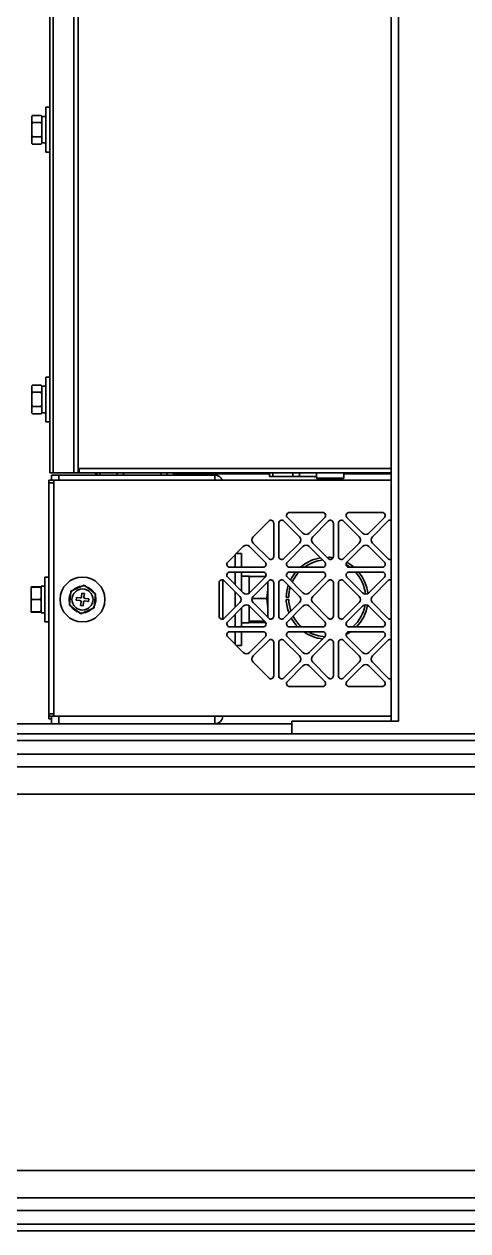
# Model space of a CAD drawing. Header units: millimetres. Extents: x 32496 to 166256, y 3504 to 23939.
# Drawn here: x 40846.9 to 41025.6, y 15003.3 to 15488.8 of the extents above; entities that cross this region are included whole.
import ezdxf

# ---------------------------------------------------------------- set-up
doc = ezdxf.new("R2010")
doc.units = ezdxf.units.MM
doc.layers.get('0').update_dxf_attribs({"lineweight": 35})

msp = doc.modelspace()

# ---------------------------------------------------------------- linework, layer by layer
at = {"linetype": 'Continuous'}
for p, q in [((40994.64, 17717.349), (40994.64, 15208.349)), ((40997.64, 17717.349), (40997.64, 15208.349)), ((40866.94, 15308.349), (40866.94, 17321.349)), ((40868.64, 17321.349), (40868.64, 15308.349)), ((40858.64, 16303.849), (40858.64, 15308.349)), ((40857.24, 15448.994), (40857.24, 15693.73)), ((40855.64, 15455.349), (40855.64, 15437.349)), ((40857.24, 15455.349), (40855.64, 15455.349)), ((40850.04, 15451.822), (40850.311, 15452.093)), ((40850.04, 15440.875), (40850.04, 15451.822)), ((40850.34, 15452.122), (40850.311, 15452.093)), ((40853.74, 15452.122), (40850.34, 15452.122)), ((40853.74, 15449.28), (40850.34, 15449.28)), ((40853.74, 15452.122), (40853.769, 15452.093)), ((40854.04, 15451.822), (40853.769, 15452.093)), ((40854.04, 15440.875), (40854.04, 15451.822)), ((40855.64, 15451.699), (40854.04, 15451.699)), ((40857.24, 15443.73), (40857.24, 15448.994)), ((40853.74, 15443.506), (40850.34, 15443.506)), ((40857.24, 15308.349), (40857.24, 15443.73)), ((40850.04, 15440.875), (40850.311, 15440.604)), ((40853.74, 15440.575), (40850.34, 15440.575)), ((40854.04, 15440.875), (40853.769, 15440.604)), ((40855.64, 15440.999), (40854.04, 15440.999)), ((40857.24, 15437.349), (40855.64, 15437.349)), ((40855.64, 15346.849), (40855.64, 15328.849)), ((40857.24, 15346.849), (40855.64, 15346.849)), ((40850.04, 15343.322), (40850.311, 15343.593)), ((40850.04, 15332.375), (40850.04, 15343.322)), ((40850.34, 15343.622), (40850.311, 15343.593)), ((40853.74, 15343.622), (40850.34, 15343.622)), ((40853.74, 15343.622), (40853.769, 15343.593)), ((40854.04, 15343.322), (40853.769, 15343.593)), ((40854.04, 15332.375), (40854.04, 15343.322)), ((40855.64, 15343.199), (40854.04, 15343.199)), ((40853.74, 15340.78), (40850.34, 15340.78)), ((40850.04, 15332.375), (40850.311, 15332.104)), ((40853.74, 15335.006), (40850.34, 15335.006)), ((40853.74, 15332.075), (40850.34, 15332.075)), ((40854.04, 15332.375), (40853.769, 15332.104)), ((40855.64, 15332.499), (40854.04, 15332.499)), ((40857.24, 15328.849), (40855.64, 15328.849)), ((40866.94, 15308.349), (40857.24, 15308.349)), ((40857.94, 15305.349), (40857.94, 15307.349)), ((40923.74, 15307.349), (40857.94, 15307.349)), ((40860.94, 15307.349), (40860.94, 15305.349)), ((40994.64, 15308.349), (40866.94, 15308.349)), ((40869.14, 15308.349), (40869.14, 15310.049)), ((40869.14, 15310.049), (40994.64, 15310.049)), ((40877.44, 15308.349), (40877.44, 15307.349)), ((40884.44, 15307.349), (40884.44, 15308.349)), ((40886.94, 15307.349), (40886.94, 15308.349)), ((40901.94, 15307.349), (40901.94, 15308.349)), ((40904.44, 15307.349), (40904.44, 15308.349)), ((40906.94, 15308.349), (40906.94, 15307.849)), ((40945.773, 15307.849), (40906.94, 15307.849)), ((40923.74, 15305.349), (40923.74, 15307.349)), ((40945.773, 15306.782), (40945.773, 15308.349)), ((40947.092, 15306.782), (40947.092, 15308.349)), ((40955.121, 15306.782), (40955.121, 15308.349)), ((40957.758, 15306.782), (40957.758, 15308.349)), ((40964.615, 15308.349), (40964.615, 15306.149)), ((40975.665, 15308.349), (40975.665, 15306.149)), ((40994.64, 15307.849), (40975.665, 15307.849)), ((40856.94, 15210.349), (40856.94, 15305.349)), ((40994.64, 15305.349), (40856.94, 15305.349)), ((40858.94, 15304.349), (40856.94, 15304.349)), ((40858.94, 15305.349), (40858.94, 15304.349)), ((40858.94, 15304.349), (40858.94, 15211.349)), ((40945.773, 15306.782), (40964.615, 15306.782)), ((40964.915, 15305.849), (40964.615, 15306.149)), ((40964.615, 15306.149), (40975.665, 15306.149)), ((40964.915, 15305.849), (40975.365, 15305.849)), ((40975.365, 15305.849), (40975.665, 15306.149)), ((40967.128, 15292.349), (40953.751, 15292.349)), ((40991.128, 15292.349), (40977.751, 15292.349)), ((40945.391, 15288.886), (40939.127, 15282.621)), ((40947.44, 15274.66), (40947.44, 15288.037)), ((40949.44, 15288.037), (40949.44, 15274.66)), ((40957.753, 15282.621), (40951.488, 15288.886)), ((40952.903, 15290.3), (40959.167, 15284.036)), ((40961.713, 15284.036), (40967.977, 15290.3)), ((40969.391, 15288.886), (40963.127, 15282.621)), ((40971.44, 15274.66), (40971.44, 15288.037)), ((40973.44, 15288.037), (40973.44, 15274.66)), ((40981.753, 15282.621), (40975.488, 15288.886)), ((40976.903, 15290.3), (40983.167, 15284.036)), ((40985.713, 15284.036), (40991.977, 15290.3)), ((40993.391, 15288.886), (40987.127, 15282.621)), ((40935.167, 15278.662), (40928.903, 15272.397)), ((40943.977, 15272.397), (40937.713, 15278.662)), ((40939.127, 15280.076), (40945.391, 15273.811)), ((40951.488, 15273.811), (40957.753, 15280.076)), ((40959.167, 15278.662), (40952.903, 15272.397)), ((40967.977, 15272.397), (40961.713, 15278.662)), ((40963.127, 15280.076), (40969.391, 15273.811)), ((40975.488, 15273.811), (40981.753, 15280.076)), ((40983.167, 15278.662), (40976.903, 15272.397)), ((40991.977, 15272.397), (40985.713, 15278.662)), ((40987.127, 15280.076), (40993.391, 15273.811)), ((40931.94, 15275.434), (40931.94, 15270.349)), ((40934.44, 15275.849), (40932.354, 15275.849)), ((40934.44, 15270.349), (40934.44, 15275.849)), ((40969.44, 15274.341), (40969.44, 15273.772)), ((40929.751, 15270.349), (40943.128, 15270.349)), ((40943.128, 15268.349), (40929.751, 15268.349)), ((40931.94, 15268.349), (40931.94, 15263.263)), ((40934.44, 15260.763), (40934.44, 15268.349)), ((40953.751, 15270.349), (40967.128, 15270.349)), ((40967.128, 15268.349), (40953.751, 15268.349)), ((40977.751, 15270.349), (40991.128, 15270.349)), ((40991.128, 15268.349), (40977.751, 15268.349)), ((40855.34, 15266.349), (40855.34, 15248.349)), ((40856.94, 15266.349), (40855.34, 15266.349)), ((40925.44, 15264.037), (40925.44, 15250.66)), ((40926.94, 15265.192), (40926.94, 15249.505)), ((40933.753, 15258.621), (40927.488, 15264.886)), ((40928.903, 15266.3), (40935.167, 15260.036)), ((40934.44, 15266.799), (40937.54, 15266.799)), ((40937.54, 15266.551), (40937.54, 15266.799)), ((40937.54, 15266.551), (40937.54, 15264.576)), ((40944.164, 15266.551), (40937.54, 15266.551)), ((40937.54, 15259.894), (40937.54, 15264.576)), ((40937.713, 15260.036), (40943.977, 15266.3)), ((40945.391, 15264.886), (40939.127, 15258.621)), ((40945.04, 15250.163), (40945.04, 15264.534)), ((40947.44, 15250.66), (40947.44, 15264.037)), ((40949.44, 15264.037), (40949.44, 15250.66)), ((40957.753, 15258.621), (40951.488, 15264.886)), ((40952.903, 15266.3), (40959.167, 15260.036)), ((40961.713, 15260.036), (40967.977, 15266.3)), ((40969.391, 15264.886), (40963.127, 15258.621)), ((40971.44, 15250.66), (40971.44, 15264.037)), ((40973.44, 15264.037), (40973.44, 15250.66)), ((40981.753, 15258.621), (40975.488, 15264.886)), ((40976.903, 15266.3), (40983.167, 15260.036)), ((40985.713, 15260.036), (40991.977, 15266.3)), ((40993.391, 15264.886), (40987.127, 15258.621)), ((40849.74, 15262.387), (40849.74, 15262.349)), ((40849.74, 15252.348), (40849.74, 15262.348)), ((40849.74, 15262.348), (40850.04, 15262.348)), ((40853.44, 15262.399), (40850.04, 15262.399)), ((40853.44, 15262.348), (40850.04, 15262.348)), ((40853.74, 15262.348), (40853.44, 15262.348)), ((40853.74, 15251.999), (40853.74, 15262.699)), ((40855.34, 15262.699), (40853.74, 15262.699)), ((40865.161, 15255.009), (40865.775, 15260.75)), ((40865.775, 15260.75), (40871.053, 15263.089)), ((40870.049, 15258.396), (40870.208, 15259.888)), ((40870.208, 15259.888), (40871.203, 15259.781)), ((40871.203, 15259.781), (40871.043, 15258.29)), ((40871.053, 15263.089), (40875.718, 15259.688)), ((40875.105, 15253.947), (40875.718, 15259.688)), ((40931.94, 15260.434), (40931.94, 15254.263)), ((40952.447, 15258.349), (40953.448, 15258.349)), ((40853.44, 15257.348), (40850.04, 15257.348)), ((40869.826, 15251.608), (40865.161, 15255.009)), ((40867.901, 15257.117), (40868.007, 15258.111)), ((40869.392, 15256.958), (40867.901, 15257.117)), ((40868.007, 15258.111), (40869.499, 15257.952)), ((40869.677, 15254.916), (40869.836, 15256.407)), ((40870.671, 15254.81), (40869.677, 15254.916)), ((40875.105, 15253.947), (40869.826, 15251.608)), ((40870.831, 15256.301), (40870.671, 15254.81)), ((40872.872, 15256.586), (40871.381, 15256.745)), ((40871.487, 15257.74), (40872.979, 15257.58)), ((40872.979, 15257.58), (40872.872, 15256.586)), ((40927.488, 15249.811), (40933.753, 15256.076)), ((40935.167, 15254.662), (40928.903, 15248.397)), ((40934.44, 15246.349), (40934.44, 15253.934)), ((40937.54, 15250.66), (40937.54, 15254.803)), ((40943.977, 15248.397), (40937.713, 15254.662)), ((40944.533, 15257.768), (40938.655, 15257.768)), ((40939.127, 15256.076), (40945.391, 15249.811)), ((40951.488, 15249.811), (40957.753, 15256.076)), ((40953.448, 15257.349), (40952.447, 15257.349)), ((40959.167, 15254.662), (40952.903, 15248.397)), ((40967.977, 15248.397), (40961.713, 15254.662)), ((40963.127, 15256.076), (40969.391, 15249.811)), ((40975.488, 15249.811), (40981.753, 15256.076)), ((40983.167, 15254.662), (40976.903, 15248.397)), ((40991.977, 15248.397), (40985.713, 15254.662)), ((40987.127, 15256.076), (40993.391, 15249.811)), ((40849.74, 15252.348), (40849.74, 15252.31)), ((40850.04, 15252.348), (40849.74, 15252.348)), ((40850.011, 15252.348), (40850.018, 15252.336)), ((40850.011, 15252.348), (40850.018, 15252.336)), ((40853.44, 15252.348), (40850.04, 15252.348)), ((40853.44, 15252.298), (40850.04, 15252.298)), ((40853.44, 15252.348), (40853.74, 15252.348)), ((40853.468, 15252.348), (40853.461, 15252.336)), ((40853.469, 15252.348), (40853.462, 15252.336)), ((40855.34, 15251.999), (40853.74, 15251.999)), ((40931.94, 15251.434), (40931.94, 15246.349)), ((40937.54, 15248.469), (40937.54, 15250.66)), ((40856.94, 15248.349), (40855.34, 15248.349)), ((40929.751, 15246.349), (40943.128, 15246.349)), ((40943.128, 15244.349), (40929.751, 15244.349)), ((40931.94, 15244.349), (40931.94, 15239.263)), ((40934.44, 15247.899), (40937.54, 15247.899)), ((40934.44, 15238.849), (40934.44, 15244.349)), ((40943.809, 15248.565), (40937.54, 15248.565)), ((40937.54, 15247.899), (40937.54, 15248.469)), ((40944.164, 15248.146), (40937.54, 15248.146)), ((40953.751, 15246.349), (40967.128, 15246.349)), ((40967.128, 15244.349), (40953.751, 15244.349)), ((40977.751, 15246.349), (40991.128, 15246.349)), ((40991.128, 15244.349), (40977.751, 15244.349)), ((40928.903, 15242.3), (40935.167, 15236.036)), ((40937.713, 15236.036), (40943.977, 15242.3)), ((40945.391, 15240.886), (40939.127, 15234.621)), ((40947.44, 15226.66), (40947.44, 15240.037)), ((40949.44, 15240.037), (40949.44, 15226.66)), ((40957.753, 15234.621), (40951.488, 15240.886)), ((40952.903, 15242.3), (40959.167, 15236.036)), ((40961.713, 15236.036), (40967.977, 15242.3)), ((40969.391, 15240.886), (40963.127, 15234.621)), ((40971.44, 15226.66), (40971.44, 15240.037)), ((40973.44, 15240.037), (40973.44, 15226.66)), ((40981.753, 15234.621), (40975.488, 15240.886)), ((40976.903, 15242.3), (40983.167, 15236.036)), ((40985.713, 15236.036), (40991.977, 15242.3)), ((40993.391, 15240.886), (40987.127, 15234.621)), ((40934.44, 15238.849), (40932.354, 15238.849)), ((40939.127, 15232.076), (40945.391, 15225.811)), ((40951.488, 15225.811), (40957.753, 15232.076)), ((40959.167, 15230.662), (40952.903, 15224.397)), ((40967.977, 15224.397), (40961.713, 15230.662)), ((40963.127, 15232.076), (40969.391, 15225.811)), ((40975.488, 15225.811), (40981.753, 15232.076)), ((40983.167, 15230.662), (40976.903, 15224.397)), ((40991.977, 15224.397), (40985.713, 15230.662)), ((40987.127, 15232.076), (40993.391, 15225.811)), ((40953.751, 15222.349), (40967.128, 15222.349)), ((40977.751, 15222.349), (40991.128, 15222.349)), ((40856.94, 15211.349), (40858.94, 15211.349)), ((40856.94, 15210.349), (40856.94, 15209.349)), ((40994.64, 15210.349), (40856.94, 15210.349)), ((40857.94, 15209.758), (40857.94, 15210.349)), ((40858.94, 15211.349), (40858.94, 15210.349)), ((40860.94, 15210.349), (40860.94, 15207.349)), ((40923.74, 15210.349), (40923.74, 15207.349)), ((40954.64, 15207.349), (40643.64, 15207.349)), ((40857.94, 15209.349), (40856.94, 15209.349)), ((40857.94, 15207.349), (40857.94, 15209.758)), ((40954.64, 15208.349), (40954.64, 15203.349)), ((40997.64, 15208.349), (40954.64, 15208.349)), ((40954.64, 15203.349), (40048.64, 15203.349)), ((51717.14, 15200.629), (40048.64, 15200.629)), ((41134.64, 15203.349), (40954.64, 15203.349)), ((51717.14, 15195.156), (40048.64, 15195.156)), ((51071.64, 15190.039), (40098.64, 15190.039)), ((51071.64, 15179.094), (40098.64, 15179.094)), ((52008.64, 15027.604), (40172.64, 15027.604)), ((52008.64, 15016.658), (40172.64, 15016.658)), ((52008.64, 15011.541), (40172.64, 15011.541)), ((52008.64, 15006.069), (40172.64, 15006.069)), ((52008.64, 15003.349), (40172.64, 15003.349))]:
    msp.add_line(p, q, dxfattribs=at)
for radius in [9, 4.25]:
    msp.add_circle((40870.44, 15257.349), radius, dxfattribs=at)
for centre, radius, start, end in [((40852.854, 15443.165), 3.606, 218.71028, 219.13391), ((40854.177, 15444.355), 5.386, 224.12457, 224.56524), ((40849.904, 15444.354), 5.384, 315.43477, 315.87545), ((40851.225, 15443.166), 3.607, 320.8641, 321.28972), ((40852.854, 15334.665), 3.606, 218.71028, 219.13391), ((40854.177, 15335.855), 5.386, 224.12457, 224.56524), ((40849.904, 15335.854), 5.384, 315.43477, 315.87545), ((40851.225, 15334.666), 3.607, 320.8641, 321.28972), ((40877.44, 15310.349), 3, 222.2942, 270), ((40923.74, 15304.149), 3.2, 22.14766, 90), ((40953.751, 15291.149), 1.2, 90, 225), ((40967.128, 15291.149), 1.2, 315, 90), ((40977.751, 15291.149), 1.2, 90, 225), ((40991.128, 15291.149), 1.2, 315, 90), ((40946.24, 15288.037), 1.2, 0, 135), ((40950.64, 15288.037), 1.2, 45, 180), ((40970.24, 15288.037), 1.2, 0, 135), ((40974.64, 15288.037), 1.2, 45, 180), ((40994.24, 15288.037), 1.2, 70.43907, 135), ((40940.4, 15281.349), 1.8, 135, 225), ((40956.48, 15281.349), 1.8, 315, 45), ((40960.44, 15285.308), 1.8, 225, 315), ((40964.4, 15281.349), 1.8, 135, 225), ((40980.48, 15281.349), 1.8, 315, 45), ((40984.44, 15285.308), 1.8, 225, 315), ((40988.4, 15281.349), 1.8, 135, 225), ((40936.44, 15277.389), 1.8, 45, 135), ((40960.44, 15277.389), 1.8, 45, 135), ((40984.44, 15277.389), 1.8, 45, 135), ((40946.24, 15274.66), 1.2, 225, 0), ((40950.64, 15274.66), 1.2, 180, 315), ((40968.94, 15257.849), 16.5, 99.35094, 130.66828), ((40968.94, 15257.849), 15.5, 96.65645, 126.13774), ((40970.24, 15274.66), 1.2, 225, 0), ((40968.94, 15257.849), 16.5, 81.65551, 88.2635), ((40974.64, 15274.66), 1.2, 180, 315), ((40994.24, 15274.66), 1.2, 225, 289.56091), ((40929.751, 15271.549), 1.2, 135, 270), ((40929.751, 15267.149), 1.2, 90, 225), ((40943.128, 15271.549), 1.2, 270, 45), ((40943.128, 15267.149), 1.2, 315, 90), ((40953.751, 15271.549), 1.2, 135, 270), ((40953.751, 15267.149), 1.2, 90, 225), ((40968.94, 15257.849), 16.5, 140.44975, 153.97851), ((40968.94, 15257.849), 15.5, 137.2859, 155.27208), ((40967.128, 15271.549), 1.2, 270, 45), ((40967.128, 15267.149), 1.2, 315, 90), ((40977.751, 15271.549), 1.2, 135, 270), ((40977.751, 15267.149), 1.2, 90, 225), ((40968.94, 15257.849), 15.5, 53.86236, 60.41181), ((40968.94, 15257.849), 16.5, 49.33265, 61.37416), ((40968.94, 15257.849), 15.5, 6.1975, 42.71334), ((40968.94, 15257.849), 16.5, 6.60647, 39.54966), ((40991.128, 15271.549), 1.2, 270, 45), ((40991.128, 15267.149), 1.2, 315, 90), ((40926.64, 15264.037), 1.2, 45, 180), ((40946.24, 15264.037), 1.2, 0, 135), ((40950.64, 15264.037), 1.2, 45, 180), ((40970.24, 15264.037), 1.2, 0, 135), ((40974.64, 15264.037), 1.2, 45, 180), ((40994.24, 15264.037), 1.2, 70.43907, 135), ((40870.44, 15257.349), 5.35, 153.06137, 194.74076), ((40870.44, 15257.349), 5.474, 137.90862, 149.89351), ((40870.44, 15257.349), 5.35, 93.06137, 134.74076), ((40869.552, 15258.449), 0.5, 263.90106, 353.90106), ((40870.44, 15257.349), 5.474, 77.90862, 89.89351), ((40870.44, 15257.349), 5.35, 33.06137, 74.74076), ((40870.44, 15257.349), 5.474, 17.90862, 29.89351), ((40870.44, 15257.349), 5.35, 333.06137, 14.74076), ((40932.48, 15257.349), 1.8, 315, 45), ((40936.44, 15261.308), 1.8, 225, 315), ((40940.4, 15257.349), 1.8, 135, 225), ((40968.94, 15257.849), 16.5, 161.54073, 178.2635), ((40968.94, 15257.849), 15.5, 163.40785, 178.15143), ((40956.48, 15257.349), 1.8, 315, 45), ((40960.44, 15261.308), 1.8, 225, 315), ((40964.4, 15257.349), 1.8, 135, 225), ((40980.48, 15257.349), 1.8, 315, 45), ((40984.44, 15261.308), 1.8, 225, 315), ((40988.4, 15257.349), 1.8, 135, 225), ((40870.44, 15257.349), 5.474, 197.90862, 209.89351), ((40870.44, 15257.349), 5.35, 213.06137, 254.74076), ((40869.339, 15256.461), 0.5, 353.90106, 83.90106), ((40870.44, 15257.349), 5.35, 273.06137, 314.74076), ((40871.328, 15256.248), 0.5, 83.90106, 173.90106), ((40871.54, 15258.237), 0.5, 173.90106, 263.90106), ((40870.44, 15257.349), 5.474, 317.90862, 329.89351), ((40936.44, 15253.389), 1.8, 45, 135), ((40968.94, 15257.849), 16.5, 181.7365, 201.18788), ((40968.94, 15257.849), 15.5, 181.84857, 199.54821), ((40960.44, 15253.389), 1.8, 45, 135), ((40968.94, 15257.849), 15.5, 312.01146, 350.01229), ((40968.94, 15257.849), 16.5, 315.78045, 350.13912), ((40984.44, 15253.389), 1.8, 45, 135), ((40857.546, 15256.678), 8.691, 209.97241, 210.26095), ((40845.936, 15256.676), 8.688, 329.73906, 330.0276), ((40870.44, 15257.349), 5.474, 257.90862, 269.89351), ((40926.64, 15250.66), 1.2, 180, 315), ((40946.24, 15250.66), 1.2, 225, 0), ((40950.64, 15250.66), 1.2, 180, 315), ((40968.94, 15257.849), 16.5, 208.58378, 224.2208), ((40968.94, 15257.849), 15.5, 207.50144, 227.98818), ((40970.24, 15250.66), 1.2, 225, 0), ((40974.64, 15250.66), 1.2, 180, 315), ((40994.24, 15250.66), 1.2, 225, 289.56091), ((40929.751, 15247.549), 1.2, 135, 270), ((40929.751, 15243.149), 1.2, 90, 225), ((40943.128, 15247.549), 1.2, 270, 45), ((40943.128, 15243.149), 1.2, 315, 90), ((40953.751, 15247.549), 1.2, 135, 270), ((40953.751, 15243.149), 1.2, 90, 225), ((40968.94, 15257.849), 16.5, 235.01545, 263.73778), ((40968.94, 15257.849), 15.5, 240.71772, 266.69948), ((40967.128, 15247.549), 1.2, 270, 45), ((40967.128, 15243.149), 1.2, 315, 90), ((40977.751, 15247.549), 1.2, 135, 270), ((40977.751, 15243.149), 1.2, 90, 225), ((40968.94, 15257.849), 16.5, 297.50776, 304.98489), ((40991.128, 15247.549), 1.2, 270, 45), ((40991.128, 15243.149), 1.2, 315, 90), ((40946.24, 15240.037), 1.2, 0, 135), ((40950.64, 15240.037), 1.2, 45, 180), ((40970.24, 15240.037), 1.2, 0, 135), ((40974.64, 15240.037), 1.2, 45, 180), ((40994.24, 15240.037), 1.2, 70.43907, 135), ((40936.44, 15237.308), 1.8, 225, 315), ((40940.4, 15233.349), 1.8, 135, 225), ((40956.48, 15233.349), 1.8, 315, 45), ((40960.44, 15237.308), 1.8, 225, 315), ((40964.4, 15233.349), 1.8, 135, 225), ((40980.48, 15233.349), 1.8, 315, 45), ((40984.44, 15237.308), 1.8, 225, 315), ((40988.4, 15233.349), 1.8, 135, 225), ((40960.44, 15229.389), 1.8, 45, 135), ((40984.44, 15229.389), 1.8, 45, 135), ((40946.24, 15226.66), 1.2, 225, 0), ((40950.64, 15226.66), 1.2, 180, 315), ((40953.751, 15223.549), 1.2, 135, 270), ((40967.128, 15223.549), 1.2, 270, 45), ((40970.24, 15226.66), 1.2, 225, 0), ((40974.64, 15226.66), 1.2, 180, 315), ((40977.751, 15223.549), 1.2, 135, 270), ((40991.128, 15223.549), 1.2, 270, 45), ((40994.24, 15226.66), 1.2, 225, 289.56091), ((40923.74, 15210.549), 3.2, 270, 356.34504)]:
    msp.add_arc(centre, radius, start, end, dxfattribs=at)
for points, knots in [([(40850.311, 15452.093), (40850.286, 15452.069), (40850.193, 15451.973), (40850.103, 15451.874), (40850.04, 15451.797)], [0, 0, 0, 0, 0.2550625, 1, 1, 1, 1]), ([(40850.04, 15449.605), (40850.063, 15449.577), (40850.158, 15449.465), (40850.26, 15449.358), (40850.34, 15449.28)], [0, 0, 0, 0, 0.2444076, 1, 1, 1, 1]), ([(40854.04, 15449.605), (40854.017, 15449.577), (40853.921, 15449.465), (40853.819, 15449.358), (40853.74, 15449.28)], [0, 0, 0, 0, 0.2444076, 1, 1, 1, 1]), ([(40853.769, 15452.093), (40853.793, 15452.069), (40853.887, 15451.973), (40853.976, 15451.874), (40854.04, 15451.797)], [0, 0, 0, 0, 0.2550615, 1, 1, 1, 1]), ([(40850.34, 15443.506), (40850.313, 15443.479), (40850.209, 15443.371), (40850.11, 15443.259), (40850.04, 15443.171)], [0, 0, 0, 0, 0.2552115, 1, 1, 1, 1]), ([(40853.74, 15443.506), (40853.767, 15443.479), (40853.871, 15443.371), (40853.97, 15443.259), (40854.04, 15443.171)], [0, 0, 0, 0, 0.2552107, 1, 1, 1, 1]), ([(40850.057, 15440.89), (40850.076, 15440.865), (40850.158, 15440.768), (40850.244, 15440.674), (40850.311, 15440.605)], [0, 0, 0, 0, 0.2454956, 1, 1, 1, 1]), ([(40854.023, 15440.889), (40854.003, 15440.865), (40853.922, 15440.768), (40853.836, 15440.674), (40853.769, 15440.605)], [0, 0, 0, 0, 0.2454974, 1, 1, 1, 1]), ([(40850.311, 15343.593), (40850.286, 15343.569), (40850.193, 15343.473), (40850.103, 15343.374), (40850.04, 15343.297)], [0, 0, 0, 0, 0.2550625, 1, 1, 1, 1]), ([(40850.04, 15341.105), (40850.063, 15341.077), (40850.158, 15340.965), (40850.26, 15340.858), (40850.34, 15340.78)], [0, 0, 0, 0, 0.2444076, 1, 1, 1, 1]), ([(40854.04, 15341.105), (40854.017, 15341.077), (40853.921, 15340.965), (40853.819, 15340.858), (40853.74, 15340.78)], [0, 0, 0, 0, 0.2444076, 1, 1, 1, 1]), ([(40853.769, 15343.593), (40853.793, 15343.569), (40853.887, 15343.473), (40853.976, 15343.374), (40854.04, 15343.297)], [0, 0, 0, 0, 0.2550615, 1, 1, 1, 1]), ([(40850.34, 15335.006), (40850.313, 15334.979), (40850.209, 15334.871), (40850.11, 15334.759), (40850.04, 15334.671)], [0, 0, 0, 0, 0.2552115, 1, 1, 1, 1]), ([(40850.057, 15332.39), (40850.076, 15332.365), (40850.158, 15332.268), (40850.244, 15332.174), (40850.311, 15332.105)], [0, 0, 0, 0, 0.2454956, 1, 1, 1, 1]), ([(40853.74, 15335.006), (40853.767, 15334.979), (40853.871, 15334.871), (40853.97, 15334.759), (40854.04, 15334.671)], [0, 0, 0, 0, 0.2552107, 1, 1, 1, 1]), ([(40854.023, 15332.389), (40854.003, 15332.365), (40853.922, 15332.268), (40853.836, 15332.174), (40853.769, 15332.105)], [0, 0, 0, 0, 0.2454974, 1, 1, 1, 1]), ([(40949.236, 15306.673), (40949.234, 15306.674), (40949.228, 15306.679), (40949.234, 15306.684), (40949.236, 15306.685)], [0, 0, 0, 0, 0.5007346, 1, 1, 1, 1]), ([(40963.644, 15306.171), (40963.646, 15306.173), (40963.652, 15306.177), (40963.646, 15306.182), (40963.644, 15306.184)], [0, 0, 0, 0, 0.5006414, 1, 1, 1, 1]), ([(40850.04, 15262.399), (40850.013, 15262.398), (40849.913, 15262.395), (40849.813, 15262.391), (40849.74, 15262.387)], [0, 0, 0, 0, 0.265493, 1, 1, 1, 1]), ([(40850.04, 15262.348), (40850.013, 15262.302), (40849.907, 15262.114), (40849.808, 15261.923), (40849.74, 15261.777)], [0, 0, 0, 0, 0.250877, 1, 1, 1, 1]), ([(40853.44, 15262.399), (40853.466, 15262.398), (40853.566, 15262.395), (40853.666, 15262.391), (40853.74, 15262.387)], [0, 0, 0, 0, 0.2654915, 1, 1, 1, 1]), ([(40853.44, 15262.348), (40853.467, 15262.302), (40853.573, 15262.114), (40853.671, 15261.923), (40853.74, 15261.777)], [0, 0, 0, 0, 0.2508765, 1, 1, 1, 1]), ([(40944.533, 15257.768), (40944.689, 15258.49), (40944.945, 15259.946), (40945.04, 15261.423), (40945.04, 15262.159)], [0, 0, 0, 0, 0.5009076, 1, 1, 1, 1]), ([(40849.74, 15257.92), (40849.763, 15257.871), (40849.856, 15257.677), (40849.959, 15257.488), (40850.04, 15257.348)], [0, 0, 0, 0, 0.2491573, 1, 1, 1, 1]), ([(40850.04, 15257.348), (40850.013, 15257.301), (40849.907, 15257.114), (40849.808, 15256.923), (40849.74, 15256.777)], [0, 0, 0, 0, 0.2508777, 1, 1, 1, 1]), ([(40853.74, 15257.92), (40853.717, 15257.871), (40853.623, 15257.677), (40853.521, 15257.488), (40853.44, 15257.348)], [0, 0, 0, 0, 0.2491576, 1, 1, 1, 1]), ([(40853.44, 15257.348), (40853.467, 15257.301), (40853.573, 15257.114), (40853.671, 15256.923), (40853.74, 15256.777)], [0, 0, 0, 0, 0.2508772, 1, 1, 1, 1]), ([(40945.04, 15253.167), (40945.04, 15253.938), (40944.945, 15255.484), (40944.689, 15257.01), (40944.533, 15257.768)], [0, 0, 0, 0, 0.4993642, 1, 1, 1, 1]), ([(40849.74, 15252.92), (40849.763, 15252.871), (40849.856, 15252.678), (40849.959, 15252.488), (40850.04, 15252.348)], [0, 0, 0, 0, 0.2491566, 1, 1, 1, 1]), ([(40850.04, 15252.298), (40850.013, 15252.299), (40849.913, 15252.303), (40849.813, 15252.307), (40849.74, 15252.31)], [0, 0, 0, 0, 0.265493, 1, 1, 1, 1]), ([(40853.74, 15252.92), (40853.717, 15252.871), (40853.623, 15252.678), (40853.521, 15252.488), (40853.44, 15252.348)], [0, 0, 0, 0, 0.2491569, 1, 1, 1, 1]), ([(40853.44, 15252.298), (40853.466, 15252.299), (40853.566, 15252.303), (40853.666, 15252.307), (40853.74, 15252.31)], [0, 0, 0, 0, 0.2654915, 1, 1, 1, 1])]:
    msp.add_open_spline(points, degree=3, knots=knots, dxfattribs=at)
for points in [[(40850.34, 15449.28), (40850.232, 15449.064), (40850.131, 15448.844), (40850.04, 15448.62)], [(40853.74, 15449.28), (40853.848, 15449.064), (40853.949, 15448.844), (40854.04, 15448.62)], [(40850.04, 15444.166), (40850.131, 15443.942), (40850.232, 15443.722), (40850.34, 15443.506)], [(40854.04, 15444.166), (40853.949, 15443.942), (40853.848, 15443.722), (40853.74, 15443.506)], [(40850.34, 15340.78), (40850.232, 15340.564), (40850.131, 15340.344), (40850.04, 15340.12)], [(40853.74, 15340.78), (40853.848, 15340.564), (40853.949, 15340.344), (40854.04, 15340.12)], [(40850.04, 15335.666), (40850.131, 15335.442), (40850.232, 15335.222), (40850.34, 15335.006)], [(40854.04, 15335.666), (40853.949, 15335.442), (40853.848, 15335.222), (40853.74, 15335.006)]]:
    msp.add_open_spline(points, degree=3, dxfattribs=at)

doc.saveas('drawing.dxf')
